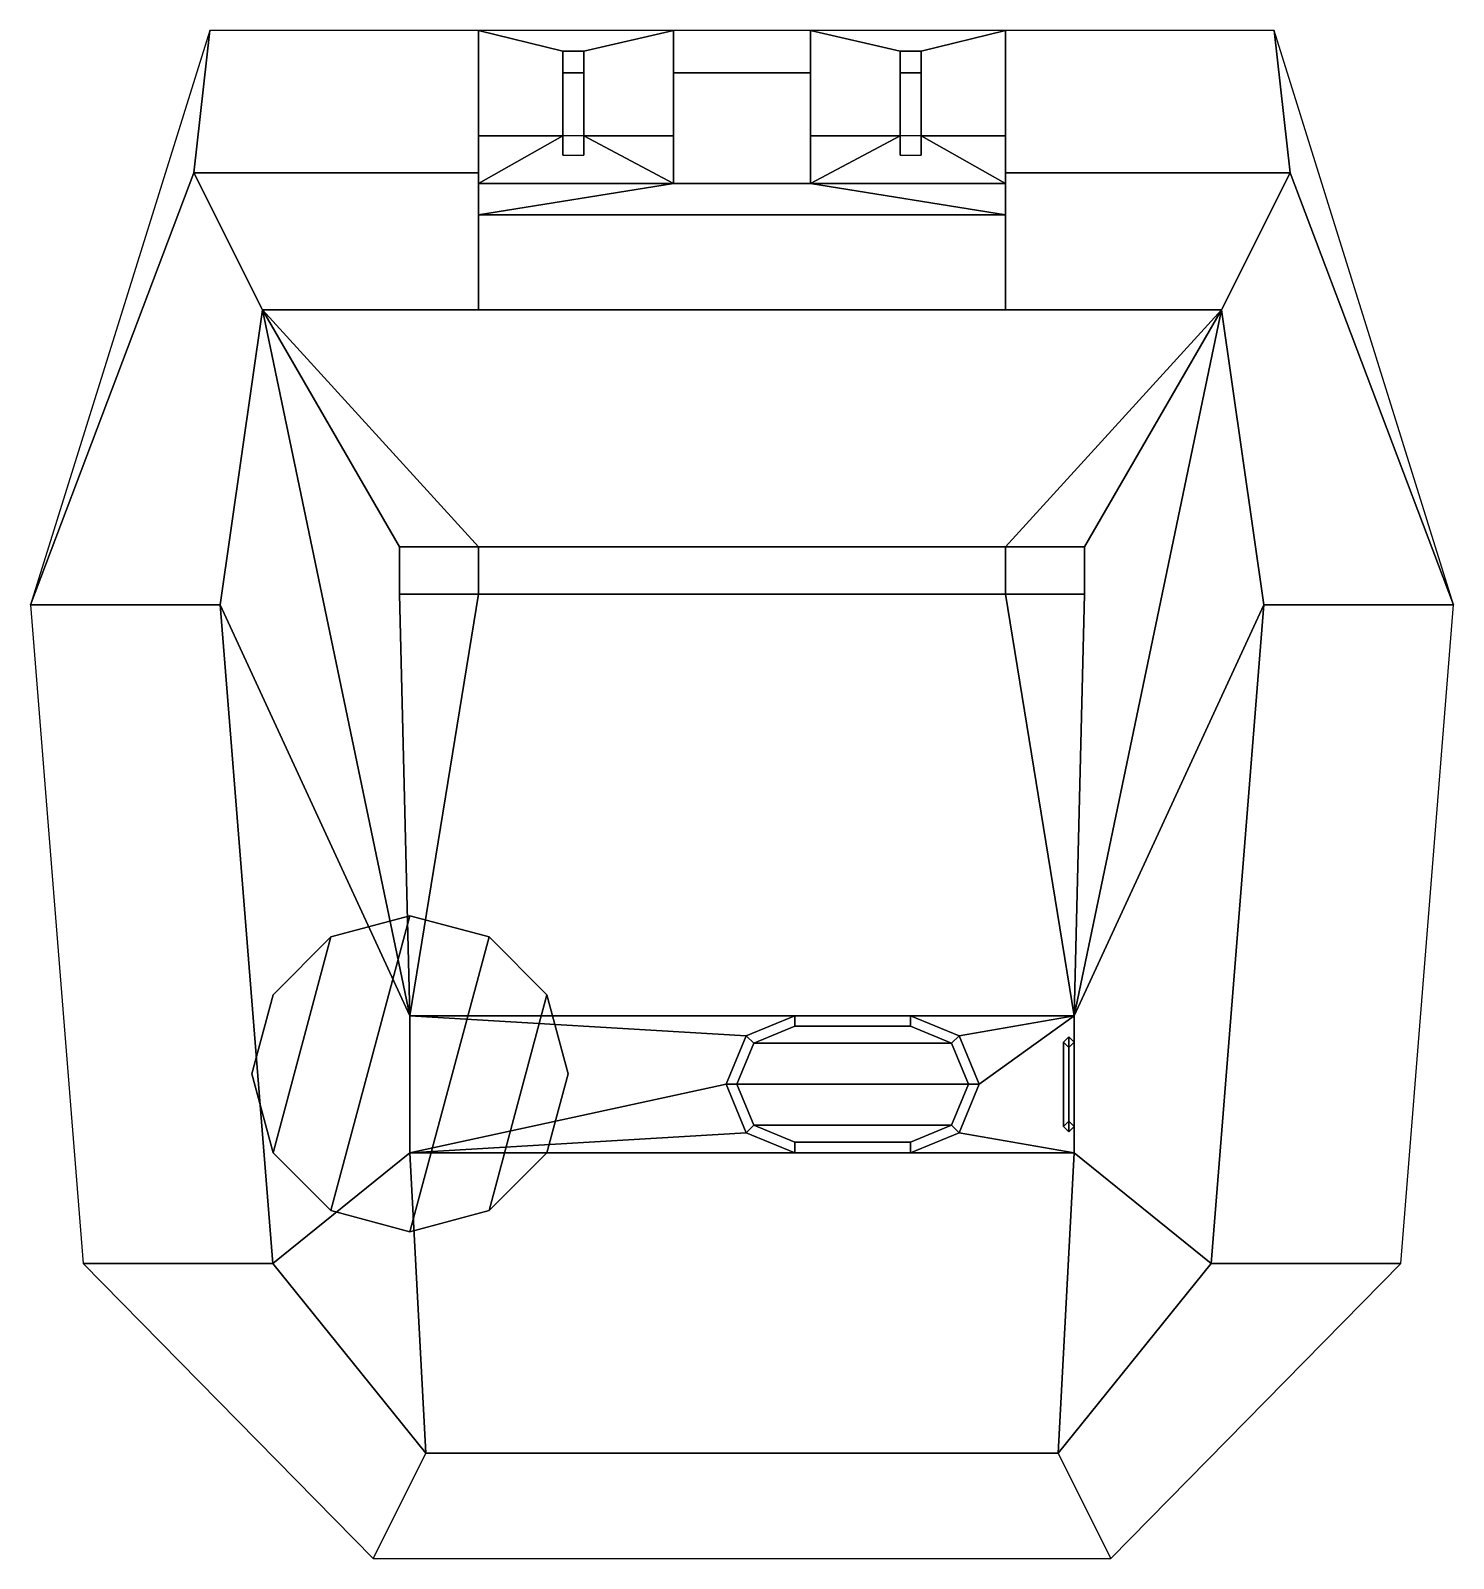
# Model space of a CAD drawing. Extents: x -1.35 to 1.35, y -1.66 to 1.24.
import ezdxf

# ---------------------------------------------------------------- set-up
doc = ezdxf.new("R2010")
doc.units = 0
doc.layers.add('TURRET', color=2, linetype='CONTINUOUS')

msp = doc.modelspace()

# ---------------------------------------------------------------- linework, layer by layer
at = {"layer": 'TURRET'}
for points in [[(-1.01, 1.24), (-1.35, 0.15), (-1.04, 0.97, 0.26)], [(-0.5, 1.24), (-1.01, 1.24), (-1.04, 0.97, 0.26), (-0.5, 0.97, 0.26)], [(-0.5, 1.04, 0.36), (-0.5, 1.24), (-0.5, 0.97, 0.26), (-0.5, 0.95, 0.46)], [(-0.34, 1.04, 0.36), (-0.34, 1.2011, 0.07), (-0.5, 1.24), (-0.5, 1.04, 0.36)], [(-0.3, 1.2011, 0.07), (-0.13, 1.24), (-0.5, 1.24), (-0.34, 1.2011, 0.07)], [(-0.13, 1.04, 0.36), (-0.13, 1.24), (-0.3, 1.2011, 0.07), (-0.3, 1.04, 0.36)], [(-0.13, 0.95, 0.46), (-0.13, 1.16, 0.07), (-0.13, 1.24), (-0.13, 1.04, 0.36)], [(0.13, 1.16, 0.07), (0.13, 1.24), (-0.13, 1.24), (-0.13, 1.16, 0.07)], [(0.13, 1.04, 0.36), (0.13, 1.24), (0.13, 1.16, 0.07), (0.13, 0.95, 0.46)], [(0.3, 1.04, 0.36), (0.3, 1.2011, 0.07), (0.13, 1.24), (0.13, 1.04, 0.36)], [(0.34, 1.2011, 0.07), (0.5, 1.24), (0.13, 1.24), (0.3, 1.2011, 0.07)], [(0.5, 1.04, 0.36), (0.5, 1.24), (0.34, 1.2011, 0.07), (0.34, 1.04, 0.36)], [(0.5, 0.97, 0.26), (0.5, 1.24), (0.5, 1.04, 0.36), (0.5, 0.95, 0.46)], [(1.04, 0.97, 0.26), (1.01, 1.24), (0.5, 1.24), (0.5, 0.97, 0.26)], [(1.04, 0.97, 0.26), (1.04, 0.97, 0.26), (1.35, 0.15), (1.01, 1.24)], [(-0.34, 1.0038, 0.36), (-0.34, 1.16, 0.07), (-0.34, 1.2011, 0.07), (-0.34, 1.04, 0.36)], [(-0.3, 1.16, 0.07), (-0.3, 1.2011, 0.07), (-0.34, 1.2011, 0.07), (-0.34, 1.16, 0.07)], [(-0.3, 1.04, 0.36), (-0.3, 1.2011, 0.07), (-0.3, 1.16, 0.07), (-0.3, 1.0038, 0.36)], [(0.3, 1.0038, 0.36), (0.3, 1.16, 0.07), (0.3, 1.2011, 0.07), (0.3, 1.04, 0.36)], [(0.34, 1.16, 0.07), (0.34, 1.2011, 0.07), (0.3, 1.2011, 0.07), (0.3, 1.16, 0.07)], [(0.34, 1.04, 0.36), (0.34, 1.2011, 0.07), (0.34, 1.16, 0.07), (0.34, 1.0038, 0.36)], [(-0.3, 1.0038, 0.36), (-0.3, 1.16, 0.07), (-0.34, 1.16, 0.07), (-0.34, 1.0038, 0.36)], [(0.13, 0.95, 0.46), (0.13, 1.16, 0.07), (-0.13, 1.16, 0.07), (-0.13, 0.95, 0.46)], [(0.34, 1.0038, 0.36), (0.34, 1.16, 0.07), (0.3, 1.16, 0.07), (0.3, 1.0038, 0.36)], [(-0.13, 0.95, 0.46), (-0.3, 1.04, 0.36), (-0.34, 1.04, 0.36), (-0.5, 0.95, 0.46)], [(-0.5, 0.95, 0.46), (-0.34, 1.04, 0.36), (-0.5, 1.04, 0.36), (-0.5, 0.95, 0.46)], [(-0.13, 0.95, 0.46), (-0.13, 1.04, 0.36), (-0.3, 1.04, 0.36)], [(0.5, 0.95, 0.46), (0.34, 1.04, 0.36), (0.3, 1.04, 0.36), (0.13, 0.95, 0.46)], [(0.3, 1.04, 0.36), (0.3, 1.04, 0.36), (0.13, 1.04, 0.36), (0.13, 0.95, 0.46)], [(0.5, 0.95, 0.46), (0.5, 1.04, 0.36), (0.34, 1.04, 0.36)], [(-1.04, 0.97, 0.26), (-1.35, 0.15), (-0.99, 0.15, 0.52), (-0.91, 0.71, 0.52)], [(-0.5, 0.97, 0.26), (-1.04, 0.97, 0.26), (-0.91, 0.71, 0.52), (-0.5, 0.71, 0.52)], [(-0.5, 0.95, 0.46), (-0.5, 0.97, 0.26), (-0.5, 0.71, 0.52), (-0.5, 0.89, 0.5)], [(0.5, 0.71, 0.52), (0.5, 0.97, 0.26), (0.5, 0.95, 0.46), (0.5, 0.89, 0.5)], [(0.91, 0.71, 0.52), (1.04, 0.97, 0.26), (0.5, 0.97, 0.26), (0.5, 0.71, 0.52)], [(0.91, 0.71, 0.52), (0.99, 0.15, 0.52), (1.35, 0.15), (1.04, 0.97, 0.26)], [(0.5, 0.89, 0.5), (0.13, 0.95, 0.46), (-0.13, 0.95, 0.46), (-0.5, 0.89, 0.5)], [(-0.13, 0.95, 0.46), (-0.13, 0.95, 0.46), (-0.5, 0.95, 0.46), (-0.5, 0.89, 0.5)], [(0.5, 0.89, 0.5), (0.5, 0.95, 0.46), (0.13, 0.95, 0.46)], [(-0.5, 0.89, 0.5), (-0.5, 0.71, 0.52), (0.5, 0.71, 0.52), (0.5, 0.89, 0.5)], [(-0.91, 0.71, 0.52), (-0.99, 0.15, 0.52), (-0.63, -0.63, 0.64)], [(-0.91, 0.71, 0.52), (-0.5, 0.26, 0.5603), (0.5, 0.26, 0.5603), (0.91, 0.71, 0.52)], [(-0.91, 0.71, 0.52), (-0.63, -0.63, 0.64), (-0.65, 0.17, 0.5684), (-0.65, 0.26, 0.5603)], [(-0.5, 0.26, 0.5603), (-0.91, 0.71, 0.52), (-0.91, 0.71, 0.52), (-0.65, 0.26, 0.5603)], [(0.65, 0.26, 0.5603), (0.91, 0.71, 0.52), (0.91, 0.71, 0.52), (0.5, 0.26, 0.5603)], [(0.63, -0.63, 0.64), (0.63, -0.63, 0.64), (0.99, 0.15, 0.52), (0.91, 0.71, 0.52)], [(0.65, 0.17, 0.5684), (0.63, -0.63, 0.64), (0.91, 0.71, 0.52), (0.65, 0.26, 0.5603)], [(-0.65, 0.26, 0.5603), (-0.65, 0.17, 0.5684), (-0.65, 0.17, 0.61), (-0.65, 0.26, 0.61)], [(-0.5, 0.26, 0.61), (-0.5, 0.26, 0.5603), (-0.65, 0.26, 0.5603), (-0.65, 0.26, 0.61)], [(-0.65, 0.26, 0.61), (-0.65, 0.17, 0.61), (-0.5, 0.17, 0.61), (-0.5, 0.26, 0.61)], [(-0.5, 0.17, 0.61), (-0.5, 0.17, 0.5684), (-0.5, 0.26, 0.5603), (-0.5, 0.26, 0.61)], [(-0.5, 0.26, 0.5603), (-0.5, 0.17, 0.5684), (0.5, 0.17, 0.5684), (0.5, 0.26, 0.5603)], [(0.5, 0.26, 0.5603), (0.5, 0.17, 0.5684), (0.5, 0.17, 0.61), (0.5, 0.26, 0.61)], [(0.65, 0.26, 0.61), (0.65, 0.26, 0.5603), (0.5, 0.26, 0.5603), (0.5, 0.26, 0.61)], [(0.5, 0.26, 0.61), (0.5, 0.17, 0.61), (0.65, 0.17, 0.61), (0.65, 0.26, 0.61)], [(0.65, 0.17, 0.61), (0.65, 0.17, 0.5684), (0.65, 0.26, 0.5603), (0.65, 0.26, 0.61)], [(-1.35, 0.15), (-1.25, -1.1), (-0.89, -1.1, 0.52), (-0.99, 0.15, 0.52)], [(-0.99, 0.15, 0.52), (-0.89, -1.1, 0.52), (-0.63, -0.89, 0.64), (-0.63, -0.63, 0.64)], [(-0.65, 0.17, 0.61), (-0.65, 0.17, 0.5684), (-0.5, 0.17, 0.5684), (-0.5, 0.17, 0.61)], [(-0.65, 0.17, 0.5684), (-0.63, -0.63, 0.64), (-0.63, -0.63, 0.64), (-0.5, 0.17, 0.5684)], [(-0.5, 0.17, 0.5684), (-0.63, -0.63, 0.64), (0.63, -0.63, 0.64), (0.5, 0.17, 0.5684)], [(0.5, 0.17, 0.61), (0.5, 0.17, 0.5684), (0.65, 0.17, 0.5684), (0.65, 0.17, 0.61)], [(0.5, 0.17, 0.5684), (0.63, -0.63, 0.64), (0.63, -0.63, 0.64), (0.65, 0.17, 0.5684)], [(0.63, -0.63, 0.64), (0.63, -0.89, 0.64), (0.89, -1.1, 0.52), (0.99, 0.15, 0.52)], [(0.99, 0.15, 0.52), (0.89, -1.1, 0.52), (1.25, -1.1), (1.35, 0.15)], [(-0.78, -0.9998, 0.79), (-0.63, -0.44, 0.79), (-0.78, -0.4802, 0.79), (-0.8898, -0.89, 0.79)], [(-0.63, -0.44, 0.62), (-0.78, -0.4802, 0.58), (-0.78, -0.4802, 0.79), (-0.63, -0.44, 0.79)], [(-0.63, -1.04, 0.79), (-0.48, -0.4802, 0.79), (-0.63, -0.44, 0.79), (-0.78, -0.9998, 0.79)], [(-0.48, -0.4802, 0.62), (-0.63, -0.44, 0.62), (-0.63, -0.44, 0.79), (-0.48, -0.4802, 0.79)], [(-0.8898, -0.89, 0.79), (-0.78, -0.4802, 0.79), (-0.8898, -0.59, 0.79), (-0.93, -0.74, 0.79)], [(-0.78, -0.4802, 0.58), (-0.8898, -0.59, 0.53), (-0.8898, -0.59, 0.79), (-0.78, -0.4802, 0.79)], [(-0.48, -0.9998, 0.79), (-0.3702, -0.59, 0.79), (-0.48, -0.4802, 0.79), (-0.63, -1.04, 0.79)], [(-0.3702, -0.59, 0.63), (-0.48, -0.4802, 0.62), (-0.48, -0.4802, 0.79), (-0.3702, -0.59, 0.79)], [(-0.8898, -0.59, 0.53), (-0.93, -0.74, 0.5), (-0.93, -0.74, 0.79), (-0.8898, -0.59, 0.79)], [(-0.3702, -0.89, 0.79), (-0.33, -0.74, 0.79), (-0.3702, -0.59, 0.79), (-0.48, -0.9998, 0.79)], [(-0.33, -0.74, 0.64), (-0.3702, -0.59, 0.63), (-0.3702, -0.59, 0.79), (-0.33, -0.74, 0.79)], [(-0.63, -0.63, 0.64), (-0.63, -0.89, 0.64), (-0.03, -0.76, 0.64), (0.0081, -0.6681, 0.64)], [(-0.63, -0.63, 0.64), (-0.63, -0.63, 0.64), (0.0081, -0.6681, 0.64), (0.1, -0.63, 0.64)], [(0.1, -0.63, 0.64), (0.0081, -0.6681, 0.64), (0.0222, -0.6822, 0.66), (0.1, -0.65, 0.66)], [(0.32, -0.63, 0.64), (0.1, -0.63, 0.64), (0.1, -0.65, 0.66), (0.32, -0.65, 0.66)], [(0.4119, -0.6681, 0.64), (0.32, -0.63, 0.64), (0.32, -0.65, 0.66), (0.3978, -0.6822, 0.66)], [(0.63, -0.63, 0.64), (0.63, -0.63, 0.64), (0.32, -0.63, 0.64), (0.4119, -0.6681, 0.64)], [(0.45, -0.76, 0.64), (0.4119, -0.8519, 0.64), (0.63, -0.89, 0.64), (0.63, -0.63, 0.64)], [(0.63, -0.63, 0.64), (0.63, -0.63, 0.64), (0.4119, -0.6681, 0.64), (0.45, -0.76, 0.64)], [(0.32, -0.65, 0.66), (0.1, -0.65, 0.66), (0.0222, -0.6822, 0.66), (0.3978, -0.6822, 0.66)], [(0.0081, -0.6681, 0.64), (-0.03, -0.76, 0.64), (-0.01, -0.76, 0.66), (0.0222, -0.6822, 0.66)], [(0.3978, -0.6822, 0.66), (0.0222, -0.6822, 0.66), (-0.01, -0.76, 0.66), (0.43, -0.76, 0.66)], [(0.45, -0.76, 0.64), (0.4119, -0.6681, 0.64), (0.3978, -0.6822, 0.66), (0.43, -0.76, 0.66)], [(0.62, -0.67, 0.69), (0.61, -0.68, 0.68), (0.61, -0.84, 0.68), (0.62, -0.85, 0.69)], [(0.62, -0.67, 0.64), (0.61, -0.68, 0.64), (0.61, -0.68, 0.68), (0.62, -0.67, 0.69)], [(0.61, -0.68, 0.68), (0.62, -0.69, 0.67), (0.62, -0.83, 0.67), (0.61, -0.84, 0.68)], [(0.61, -0.68, 0.64), (0.62, -0.69, 0.64), (0.62, -0.69, 0.67), (0.61, -0.68, 0.68)], [(0.63, -0.68, 0.68), (0.62, -0.67, 0.69), (0.62, -0.85, 0.69), (0.63, -0.84, 0.68)], [(0.63, -0.68, 0.64), (0.62, -0.67, 0.64), (0.62, -0.67, 0.69), (0.63, -0.68, 0.68)], [(0.62, -0.69, 0.67), (0.63, -0.68, 0.68), (0.63, -0.84, 0.68), (0.62, -0.83, 0.67)], [(0.62, -0.69, 0.64), (0.63, -0.68, 0.64), (0.63, -0.68, 0.68), (0.62, -0.69, 0.67)], [(-0.93, -0.74, 0.5), (-0.8898, -0.89, 0.52), (-0.8898, -0.89, 0.79), (-0.93, -0.74, 0.79)], [(-0.3702, -0.89, 0.64), (-0.33, -0.74, 0.64), (-0.33, -0.74, 0.79), (-0.3702, -0.89, 0.79)], [(-0.63, -0.89, 0.64), (-0.63, -0.89, 0.64), (0.0081, -0.8519, 0.64), (-0.03, -0.76, 0.64)], [(-0.03, -0.76, 0.64), (0.0081, -0.8519, 0.64), (0.0222, -0.8378, 0.66), (-0.01, -0.76, 0.66)], [(0.43, -0.76, 0.66), (-0.01, -0.76, 0.66), (0.0222, -0.8378, 0.66), (0.3978, -0.8378, 0.66)], [(0.4119, -0.8519, 0.64), (0.45, -0.76, 0.64), (0.43, -0.76, 0.66), (0.3978, -0.8378, 0.66)], [(0.0081, -0.8519, 0.64), (0.1, -0.89, 0.64), (0.1, -0.87, 0.66), (0.0222, -0.8378, 0.66)], [(0.3978, -0.8378, 0.66), (0.0222, -0.8378, 0.66), (0.1, -0.87, 0.66), (0.32, -0.87, 0.66)], [(0.32, -0.89, 0.64), (0.4119, -0.8519, 0.64), (0.3978, -0.8378, 0.66), (0.32, -0.87, 0.66)], [(0.62, -0.83, 0.64), (0.61, -0.84, 0.64), (0.61, -0.84, 0.68), (0.62, -0.83, 0.67)], [(0.61, -0.84, 0.64), (0.62, -0.85, 0.64), (0.62, -0.85, 0.69), (0.61, -0.84, 0.68)], [(0.63, -0.84, 0.64), (0.62, -0.83, 0.64), (0.62, -0.83, 0.67), (0.63, -0.84, 0.68)], [(0.62, -0.85, 0.64), (0.63, -0.84, 0.64), (0.63, -0.84, 0.68), (0.62, -0.85, 0.69)], [(-0.63, -0.89, 0.64), (-0.63, -0.89, 0.64), (0.1, -0.89, 0.64), (0.0081, -0.8519, 0.64)], [(0.1, -0.89, 0.64), (0.32, -0.89, 0.64), (0.32, -0.87, 0.66), (0.1, -0.87, 0.66)], [(0.63, -0.89, 0.64), (0.63, -0.89, 0.64), (0.4119, -0.8519, 0.64), (0.32, -0.89, 0.64)], [(-0.89, -1.1, 0.52), (-0.6, -1.46, 0.52), (-0.63, -0.89, 0.64)], [(-0.8898, -0.89, 0.52), (-0.78, -0.9998, 0.55), (-0.78, -0.9998, 0.79), (-0.8898, -0.89, 0.79)], [(-0.63, -0.89, 0.64), (-0.6, -1.46, 0.52), (0.6, -1.46, 0.52), (0.63, -0.89, 0.64)], [(-0.48, -0.9998, 0.61), (-0.3702, -0.89, 0.64), (-0.3702, -0.89, 0.79), (-0.48, -0.9998, 0.79)], [(0.63, -0.89, 0.64), (0.63, -0.89, 0.64), (0.6, -1.46, 0.52), (0.89, -1.1, 0.52)], [(-0.78, -0.9998, 0.55), (-0.63, -1.04, 0.6), (-0.63, -1.04, 0.79), (-0.78, -0.9998, 0.79)], [(-0.63, -1.04, 0.6), (-0.48, -0.9998, 0.61), (-0.48, -0.9998, 0.79), (-0.63, -1.04, 0.79)], [(-1.25, -1.1), (-0.7, -1.66), (-0.6, -1.46, 0.52), (-0.89, -1.1, 0.52)], [(0.89, -1.1, 0.52), (0.6, -1.46, 0.52), (0.7, -1.66), (1.25, -1.1)], [(0.6, -1.46, 0.52), (-0.6, -1.46, 0.52), (-0.7, -1.66), (0.7, -1.66)]]:
    msp.add_3dface(points, dxfattribs=at)

doc.saveas('drawing.dxf')
